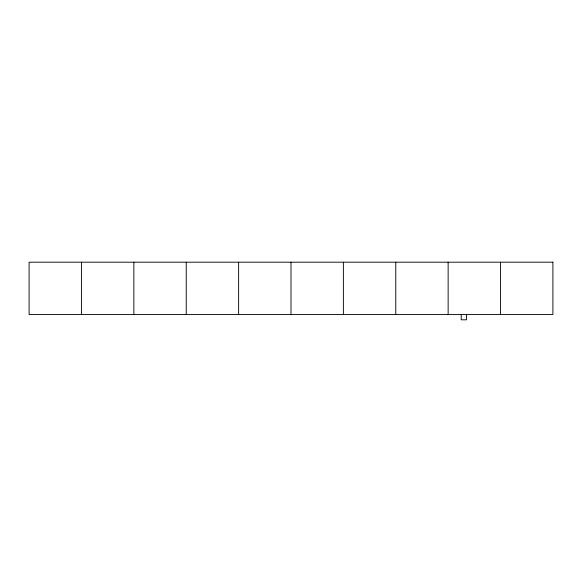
<?xml version="1.0" encoding="UTF-8"?>
<svg xmlns="http://www.w3.org/2000/svg" width="582" height="582" viewBox="0 0 582 582"><rect width="100%" height="100%" fill="white"/><g stroke="black" fill="none" stroke-linecap="round" stroke-linejoin="round"><path stroke-width="0.87" d="M500.52 262.191L500.52 314.571M466.466 314.571L466.466 319.809L461.228 319.809L461.228 314.571M448.14 262.191L448.14 314.571M395.76 262.191L395.76 314.571M343.38 262.191L343.38 314.571M291 262.191L291 314.571M238.62 262.191L238.62 314.571M186.24 262.191L186.24 314.571M133.86 262.191L133.86 314.571M81.48 262.191L81.48 314.571M552.9 262.191L29.1 262.191L29.1 314.571L552.9 314.571L552.9 262.191"/></g></svg>
